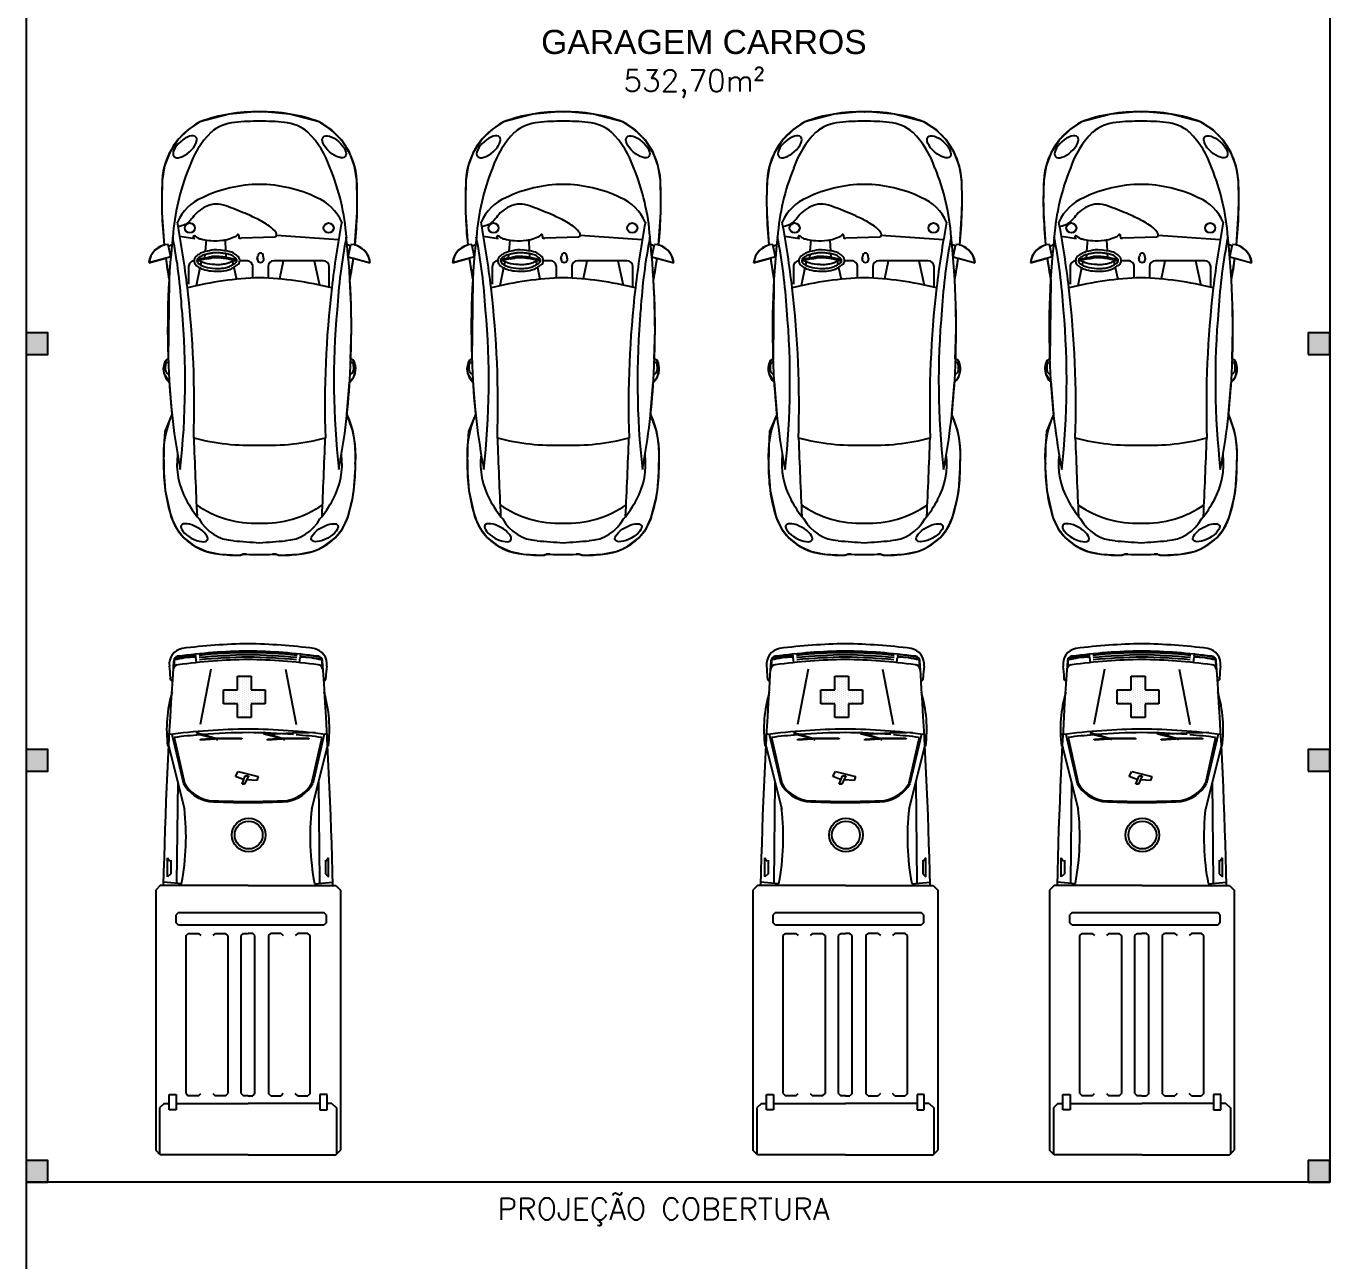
# Model space of a CAD drawing. Header units: millimetres. Extents: x 357 to 945, y 547 to 720.
# Drawn here: x 879.93 to 891.98, y 642.66 to 654.07 of the extents above; entities that cross this region are included whole.
import ezdxf

# ---------------------------------------------------------------- set-up
doc = ezdxf.new("R2010")
doc.units = ezdxf.units.MM
doc.layers.add('ABASE', color=254, linetype='Continuous')
doc.layers.add('AL_MOBILIARIO', color=8, linetype='Continuous')
doc.styles.add('GA RO 1_50', font='romans.shx', dxfattribs={"height": 0.09})
doc.styles.add('T80-50', font='sanss___.ttf', dxfattribs={"height": 0.1})

# ---------------------------------------------------------------- blocks, each defined once
blk = doc.blocks.new('car5p')
at = {"layer": 'AL_MOBILIARIO'}
for p, q in [((54.261, -35.015), (54.196, -34.997)), ((54.196, -34.997), (54.239, -35.153)), ((54.253, -35.2), (54.196, -34.997)), ((54.315, -35.054), (54.261, -35.015)), ((54.352, -35.11), (54.315, -35.054)), ((52.093, -35.149), (51.844, -35.205)), ((52.302, -35.134), (52.093, -35.149)), ((52.503, -35.136), (52.302, -35.134)), ((52.636, -35.145), (52.503, -35.136)), ((52.795, -35.211), (52.636, -35.145)), ((53.102, -35.186), (52.795, -35.211)), ((53.177, -35.137), (53.102, -35.186)), ((53.217, -35.131), (53.177, -35.137)), ((53.177, -35.137), (53.177, -35.137)), ((53.273, -35.141), (53.217, -35.131)), ((53.295, -35.153), (53.273, -35.141)), ((53.304, -35.176), (53.295, -35.153)), ((54.039, -35.185), (53.304, -35.176)), ((54.239, -35.153), (54.039, -35.185)), ((54.253, -35.2), (54.367, -35.175)), ((54.351, -35.179), (54.367, -35.211)), ((54.361, -35.138), (54.352, -35.11)), ((54.659, -35.118), (54.361, -35.138)), ((54.774, -35.117), (54.659, -35.118)), ((54.958, -35.121), (54.774, -35.117)), ((55.092, -35.143), (54.958, -35.121)), ((55.217, -35.19), (55.092, -35.143)), ((51.743, -35.252), (51.656, -35.321)), ((51.844, -35.205), (51.743, -35.252)), ((54.418, -35.421), (54.44, -35.285)), ((55.331, -35.263), (55.217, -35.19)), ((55.431, -35.368), (55.331, -35.263)), ((51.582, -35.415), (51.528, -35.533)), ((51.656, -35.321), (51.582, -35.415)), ((55.499, -35.47), (55.431, -35.368)), ((51.528, -35.533), (51.505, -35.65)), ((54.149, -35.47), (53.984, -35.436)), ((54.206, -35.482), (54.176, -35.476)), ((54.232, -35.529), (54.215, -35.442)), ((54.244, -35.528), (54.227, -35.441)), ((54.242, -35.515), (54.276, -35.518)), ((54.303, -35.52), (54.409, -35.529)), ((55.572, -35.741), (55.499, -35.47)), ((51.505, -35.65), (51.493, -35.833)), ((54.154, -35.782), (54.045, -35.806)), ((54.215, -35.768), (54.182, -35.776)), ((54.239, -35.702), (54.215, -35.81)), ((54.251, -35.701), (54.227, -35.809)), ((54.248, -35.713), (54.282, -35.711)), ((54.308, -35.71), (54.407, -35.705)), ((55.591, -35.975), (55.572, -35.741)), ((51.493, -35.833), (51.504, -35.866)), ((51.504, -35.866), (51.5, -36.02)), ((54.433, -36.162), (54.425, -35.85)), ((51.5, -36.02), (51.505, -36.173)), ((54.231, -35.999), (54.262, -36.005)), ((55.591, -36.065), (55.591, -35.975)), ((54.161, -36.099), (54.055, -36.099)), ((54.231, -36.06), (54.262, -36.054)), ((55.572, -36.3), (55.591, -36.065)), ((51.505, -36.173), (51.494, -36.205)), ((51.494, -36.205), (51.504, -36.387)), ((54.213, -36.24), (54.048, -36.205)), ((54.215, -36.61), (54.215, -36.153)), ((54.409, -36.751), (54.45, -36.177)), ((51.504, -36.387), (51.528, -36.511)), ((55.5, -36.571), (55.572, -36.3)), ((51.528, -36.511), (51.55, -36.567)), ((51.55, -36.567), (51.58, -36.622)), ((51.58, -36.622), (51.656, -36.72)), ((54.215, -36.524), (53.991, -36.574)), ((55.423, -36.689), (55.5, -36.571)), ((51.656, -36.72), (51.743, -36.789)), ((53.97, -36.665), (54.161, -36.665)), ((55.331, -36.78), (55.387, -36.723)), ((55.387, -36.723), (55.423, -36.689)), ((51.743, -36.789), (51.844, -36.835)), ((51.844, -36.835), (52.009, -36.878)), ((52.653, -36.88), (52.798, -36.828)), ((52.798, -36.828), (53.092, -36.852)), ((53.092, -36.852), (53.144, -36.892)), ((53.296, -36.888), (53.306, -36.861)), ((53.306, -36.861), (53.582, -36.869)), ((53.582, -36.869), (53.804, -36.866)), ((53.804, -36.866), (54.039, -36.856)), ((54.039, -36.856), (54.239, -36.888)), ((54.253, -36.84), (54.196, -37.043)), ((54.253, -36.84), (54.367, -36.865)), ((54.351, -36.862), (54.367, -36.829)), ((55.089, -36.899), (55.218, -36.851)), ((55.218, -36.851), (55.331, -36.78)), ((52.009, -36.878), (52.093, -36.892)), ((52.093, -36.892), (52.302, -36.906)), ((52.302, -36.906), (52.421, -36.908)), ((52.421, -36.908), (52.504, -36.905)), ((52.504, -36.905), (52.577, -36.895)), ((52.577, -36.895), (52.653, -36.88)), ((53.144, -36.892), (53.208, -36.908)), ((53.208, -36.908), (53.27, -36.9)), ((53.27, -36.9), (53.296, -36.888)), ((54.239, -36.888), (54.196, -37.043)), ((54.258, -37.026), (54.315, -36.987)), ((54.315, -36.987), (54.353, -36.93)), ((54.353, -36.93), (54.359, -36.902)), ((54.359, -36.902), (54.659, -36.922)), ((54.659, -36.922), (54.774, -36.924)), ((54.774, -36.924), (54.958, -36.92)), ((54.958, -36.92), (55.089, -36.899)), ((54.196, -37.043), (54.258, -37.026))]:
    blk.add_line(p, q, dxfattribs=at)
for points in [[(54.215, -35.419, 0.414214), (54.161, -35.365), (54, -35.365)], [(54.056, -35.958), (54.161, -35.958, 0.414214), (54.215, -35.903), (54.215, -35.837)]]:
    blk.add_lwpolyline(points, format="xyb", dxfattribs=at)
for points in [[(54.215, -35.465), (54.215, -35.442)], [(54.215, -35.81), (54.215, -35.768)]]:
    blk.add_lwpolyline(points, dxfattribs=at)
for centre, radius, start, end in [((54.18, -35.184), 0.187, 2.5895, 85.1642), ((52.302, -36.644), 1.509, 88.2419, 107.6667), ((53.463, -41.397), 6.222, 92.6645, 100.8935), ((52.421, -36.059), 0.927, 66.1695, 94.4524), ((53.217, -35.299), 0.167, 70.422, 137.6815), ((53.194, -35.175), 0.0208, 117.3553, 198.6953), ((53.582, -42.914), 7.743, 83.6862, 93.0174), ((53.217, -35.221), 0.072, 86.3517, 116.7819), ((53.229, -35.293), 0.144, 74.075, 92.8953), ((53.265, -35.165), 0.0111, 290.9563, 74.075), ((53.269, -35.176), 0.0346, 358.953, 82.653), ((54.774, -39.117), 4, 97.6796, 100.5813), ((54.774, -39.117), 4, 87.3617, 95.9207), ((54.923, -35.769), 0.649, 27.4706, 86.8958), ((51.984, -35.645), 0.461, 107.6667, 135.3654), ((52.34, -35.956), 0.699, 83.0468, 118.6215), ((53.106, -27.987), 7.346, 263.6037, 275.1155), ((53.485, -30.452), 4.859, 273.2586, 281.2572), ((52.788, -25.565), 9.859, 276.8538, 280.432), ((54.287, -37.287), 2.074, 67.7656, 85.955), ((54.402, -35.654), 0.428, 22.2685, 66.4568), ((52.021, -35.688), 0.518, 134.8156, 176.2091), ((52.535, -36.313), 1.106, 118.6215, 129.6583), ((54.975, -101.77), 66.401, 92.06958, 92.69392), ((54.64, -35.944), 2.13, 165.5498, 182.063), ((52.882, -26.178), 9.239, 268.1085, 276.7269), ((51.036, -36.108), 3.024, 1.6629, 14.4466), ((54.802, -36.174), 0.851, 45.0395, 71.5127), ((52.014, -35.801), 0.386, 118.5377, 176.7022), ((52.713, -35.972), 0.923, 144.5605, 182.9807), ((53.724, -36.02), 1.197, 359.966, 26.1842), ((54.158, -35.975), 1.433, 358.203, 20.657), ((53.045, -35.836), 1.552, 173.2716, 179.9906), ((55.125, -35.814), 0.368, 3.5765, 41.0654), ((66.888, -37.095), 15.317, 175.0732, 175.9774), ((51.594, -35.818), 0.102, 189.8044, 208.967), ((52.413, -35.992), 0.914, 174.1186, 181.7543), ((50.991, -35.875), 0.514, 357.37, 0.8403), ((54.009, -35.979), 1.496, 358.4023, 7.2064), ((52.413, -36.048), 0.914, 178.2457, 185.8814), ((66.888, -34.946), 15.317, 184.0226, 184.9268), ((52.713, -36.068), 0.923, 177.0193, 215.4395), ((54.64, -36.097), 2.13, 177.937, 194.4502), ((51.036, -35.932), 3.024, 345.5534, 358.3371), ((54.231, -36.03), 0.0305, 67.3801, 292.6199), ((54.262, -36.03), 0.0244, 270, 90), ((53.724, -36.021), 1.197, 333.8158, 0.034), ((54.009, -36.062), 1.496, 352.7936, 1.5977), ((54.158, -36.065), 1.433, 339.343, 1.797), ((50.991, -36.165), 0.514, 359.1597, 2.63), ((54.161, -36.153), 0.0544, 0, 90), ((51.594, -36.222), 0.102, 151.033, 170.1956), ((53.045, -36.205), 1.552, 180.0094, 186.7284), ((52.014, -36.239), 0.386, 183.2978, 241.4623), ((55.125, -36.227), 0.368, 318.9346, 356.4235), ((52.021, -36.352), 0.518, 183.7909, 225.1844), ((54.802, -35.866), 0.851, 288.4873, 314.9605), ((52.535, -35.727), 1.106, 230.3417, 241.3785), ((54.975, 29.73), 66.401, 267.30608, 267.93042), ((52.882, -45.863), 9.239, 83.2731, 91.8915), ((54.161, -36.61), 0.0544, 270, 360), ((54.402, -36.387), 0.428, 293.5432, 337.7315), ((54.923, -36.271), 0.649, 273.1042, 332.5294), ((51.984, -36.396), 0.461, 224.6346, 252.3333), ((52.34, -36.084), 0.699, 241.3785, 276.9532), ((53.106, -44.053), 7.346, 84.8845, 96.3963), ((53.485, -41.588), 4.859, 78.7428, 86.7414), ((52.788, -46.476), 9.859, 79.568, 83.1462), ((54.287, -34.754), 2.074, 274.045, 292.2344), ((52.302, -35.397), 1.509, 252.3333, 271.7581), ((53.463, -30.643), 6.222, 259.1065, 267.3355), ((52.421, -35.982), 0.927, 265.5476, 293.8305), ((53.217, -36.742), 0.167, 222.3185, 289.578), ((53.194, -36.865), 0.0208, 161.3047, 242.6447), ((53.582, -29.126), 7.743, 266.9826, 276.3138), ((53.265, -36.875), 0.0111, 285.925, 69.0437), ((53.269, -36.865), 0.0346, 277.347, 1.047), ((54.774, -32.924), 4, 259.4187, 262.3204), ((54.18, -36.857), 0.187, 274.8358, 357.4105), ((53.217, -36.819), 0.072, 243.2181, 273.6483), ((53.229, -36.747), 0.144, 267.1047, 285.925), ((54.774, -32.924), 4, 264.0793, 272.6383)]:
    blk.add_arc(centre, radius, start, end, dxfattribs=at)
at = {"layer": 'AL_MOBILIARIO', "extrusion": (0, 0, -1)}
for centre, major_axis, ratio in [((51.702, -35.417), (0.067, 0.121), 0.405921), ((55.269, -35.331), (0.09, -0.102), 0.463754)]:
    blk.add_ellipse(centre, major_axis=major_axis, ratio=ratio, dxfattribs=at)
at = {"layer": 'AL_MOBILIARIO'}
for centre in [(54.519, -35.376), (54.519, -36.659)]:
    blk.add_ellipse(centre, major_axis=(0, -0.0467), ratio=0.983266, start_param=4.712389, end_param=10.995574, dxfattribs=at)
for centre, major_axis, ratio in [((51.702, -36.623), (0.067, -0.121), 0.405921), ((55.269, -36.71), (0.09, 0.102), 0.463754)]:
    blk.add_ellipse(centre, major_axis=major_axis, ratio=ratio, dxfattribs=at)
for points, knots in [([(54.433, -36.162), (54.436, -36.169), (54.458, -36.187), (54.506, -36.15), (54.545, -36.103), (54.591, -36.023), (54.646, -35.909), (54.695, -35.783), (54.74, -35.667), (54.741, -35.569), (54.7, -35.488), (54.648, -35.426), (54.592, -35.387), (54.559, -35.347), (54.543, -35.32), (54.528, -35.269)], [0, 0, 0, 0, 0.527288, 1.647451, 3.487558, 5.099073, 7.968657, 12.238313, 14.475187, 16.613757, 18.744202, 20.639343, 22.223389, 23.452731, 24.286529, 24.286529, 24.286529, 24.286529]), ([(54.309, -35.703), (54.311, -35.689), (54.298, -35.768), (54.28, -35.79), (54.252, -35.829), (54.22, -35.839), (54.186, -35.833), (54.163, -35.794), (54.13, -35.744), (54.117, -35.673), (54.118, -35.594), (54.128, -35.521), (54.151, -35.461), (54.179, -35.425), (54.209, -35.413), (54.232, -35.418), (54.252, -35.425), (54.267, -35.448), (54.295, -35.487), (54.311, -35.573), (54.321, -35.608), (54.306, -35.717), (54.309, -35.703)], [0, 0, 0, 0, 0.03969, 0.089634, 0.13125, 0.1542862, 0.1797268, 0.2207266, 0.2680991, 0.3447665, 0.4095645, 0.4843001, 0.541515, 0.5817687, 0.6060665, 0.6262474, 0.6436722, 0.6634686, 0.6988791, 0.7758465, 0.8696394, 0.907731, 0.907731, 0.907731, 0.907731]), ([(54.418, -35.421), (54.423, -35.419), (54.429, -35.413), (54.447, -35.409), (54.448, -35.419), (54.447, -35.426), (54.44, -35.434), (54.429, -35.443), (54.42, -35.465), (54.408, -35.507), (54.4, -35.581), (54.4, -35.658), (54.413, -35.731), (54.436, -35.775), (54.445, -35.811), (54.463, -35.819), (54.457, -35.825), (54.45, -35.828), (54.441, -35.827), (54.433, -35.83), (54.42, -35.827), (54.425, -35.843), (54.425, -35.85)], [0, 0, 0, 0, 0.0138597, 0.0278304, 0.0329137, 0.0379971, 0.0465756, 0.0592704, 0.0762214, 0.1105991, 0.1789801, 0.2766959, 0.3173629, 0.3800771, 0.4110544, 0.4160421, 0.4210284, 0.4277212, 0.4387433, 0.4448131, 0.4508005, 0.4694463, 0.4694463, 0.4694463, 0.4694463]), ([(54.282, -35.705), (54.281, -35.71), (54.28, -35.715), (54.278, -35.726), (54.276, -35.732), (54.272, -35.749), (54.27, -35.756), (54.265, -35.765), (54.263, -35.768), (54.259, -35.775), (54.257, -35.777), (54.251, -35.785), (54.246, -35.792), (54.239, -35.8), (54.236, -35.802), (54.231, -35.806), (54.229, -35.807), (54.225, -35.809), (54.223, -35.81), (54.217, -35.81), (54.213, -35.81), (54.208, -35.809), (54.207, -35.808), (54.204, -35.807), (54.202, -35.805), (54.197, -35.8), (54.194, -35.796), (54.189, -35.787), (54.185, -35.781), (54.179, -35.771), (54.176, -35.766), (54.169, -35.755), (54.166, -35.749), (54.16, -35.737), (54.157, -35.73), (54.153, -35.717), (54.152, -35.71), (54.147, -35.688), (54.146, -35.672), (54.144, -35.641), (54.144, -35.625), (54.147, -35.578), (54.151, -35.547), (54.162, -35.506), (54.167, -35.495), (54.174, -35.479), (54.177, -35.473), (54.184, -35.462), (54.188, -35.457), (54.194, -35.45), (54.198, -35.448), (54.204, -35.444), (54.208, -35.442), (54.212, -35.442), (54.213, -35.442), (54.217, -35.442), (54.219, -35.442), (54.224, -35.444), (54.227, -35.444), (54.232, -35.446), (54.233, -35.447), (54.234, -35.448), (54.234, -35.448), (54.235, -35.448), (54.236, -35.449), (54.238, -35.452), (54.24, -35.454), (54.244, -35.46), (54.246, -35.462), (54.249, -35.467), (54.251, -35.47), (54.255, -35.477), (54.258, -35.481), (54.263, -35.49), (54.265, -35.495), (54.269, -35.505), (54.27, -35.511), (54.275, -35.527), (54.278, -35.539), (54.282, -35.557), (54.283, -35.563), (54.285, -35.575), (54.286, -35.58), (54.289, -35.594), (54.29, -35.603), (54.29, -35.622), (54.289, -35.629), (54.288, -35.642), (54.288, -35.648), (54.286, -35.669), (54.283, -35.688), (54.282, -35.699), (54.282, -35.701), (54.282, -35.703), (54.282, -35.704), (54.282, -35.705), (54.282, -35.705), (54.282, -35.705)], [0.497033, 0.497033, 0.497033, 0.497033, 0.723444, 0.723444, 0.974636, 0.974636, 1.50964, 1.50964, 2.044645, 2.044645, 2.271061, 2.271061, 2.862376, 2.862376, 3.217654, 3.217654, 3.537253, 3.537253, 3.856852, 3.856852, 4.368613, 4.368613, 4.584627, 4.584627, 4.99269, 4.99269, 5.400753, 5.400753, 5.808816, 5.808816, 6.216879, 6.216879, 6.778716, 6.778716, 7.350371, 7.350371, 7.922025, 7.922025, 9.065335, 9.065335, 10.208644, 10.208644, 12.495263, 12.495263, 13.409896, 13.409896, 13.929088, 13.929088, 14.44828, 14.44828, 14.909885, 14.909885, 15.371489, 15.371489, 15.62524, 15.62524, 15.87899, 15.87899, 16.120875, 16.120875, 16.36276, 16.36276, 16.51635, 16.51635, 16.669941, 16.669941, 16.921521, 16.921521, 17.136676, 17.136676, 17.351831, 17.351831, 17.782142, 17.782142, 18.204974, 18.204974, 18.627807, 18.627807, 19.473473, 19.473473, 19.978923, 19.978923, 20.484372, 20.484372, 21.475119, 21.475119, 21.859144, 21.859144, 22.162884, 22.162884, 22.770362, 22.770362, 22.900493, 22.900493, 22.951221, 22.951221, 22.964298, 22.964298, 22.964298, 22.964298]), ([(54.221, -35.782), (54.22, -35.779), (54.218, -35.777), (54.213, -35.769), (54.21, -35.764), (54.203, -35.753), (54.2, -35.747), (54.194, -35.735), (54.192, -35.728), (54.188, -35.715), (54.186, -35.707), (54.182, -35.685), (54.18, -35.67), (54.178, -35.638), (54.179, -35.623), (54.181, -35.576), (54.185, -35.545), (54.197, -35.504), (54.201, -35.493), (54.209, -35.477), (54.212, -35.471), (54.216, -35.463), (54.218, -35.462), (54.219, -35.46)], [5.596292, 5.596292, 5.596292, 5.596292, 5.808816, 5.808816, 6.216879, 6.216879, 6.778716, 6.778716, 7.350371, 7.350371, 7.922025, 7.922025, 9.065335, 9.065335, 10.208644, 10.208644, 12.495263, 12.495263, 13.409896, 13.409896, 13.929088, 13.929088, 14.118229, 14.118229, 14.118229, 14.118229]), ([(54.232, -35.529), (54.234, -35.536), (54.236, -35.543), (54.239, -35.557), (54.24, -35.563), (54.242, -35.575), (54.244, -35.58), (54.246, -35.594), (54.247, -35.603), (54.247, -35.622), (54.246, -35.629), (54.245, -35.642), (54.245, -35.648), (54.243, -35.669), (54.241, -35.688), (54.239, -35.699), (54.239, -35.7), (54.239, -35.702)], [18.939067, 18.939067, 18.939067, 18.939067, 19.473473, 19.473473, 19.978923, 19.978923, 20.484372, 20.484372, 21.475119, 21.475119, 21.859144, 21.859144, 22.162884, 22.162884, 22.770362, 22.770362, 22.871566, 22.871566, 22.871566, 22.871566]), ([(54.244, -35.528), (54.246, -35.535), (54.248, -35.542), (54.251, -35.556), (54.252, -35.562), (54.254, -35.574), (54.256, -35.579), (54.258, -35.593), (54.259, -35.602), (54.259, -35.621), (54.258, -35.628), (54.257, -35.641), (54.257, -35.647), (54.255, -35.668), (54.253, -35.687), (54.251, -35.698), (54.251, -35.699), (54.251, -35.701)], [18.939067, 18.939067, 18.939067, 18.939067, 19.473473, 19.473473, 19.978923, 19.978923, 20.484372, 20.484372, 21.475119, 21.475119, 21.859144, 21.859144, 22.162884, 22.162884, 22.770362, 22.770362, 22.871566, 22.871566, 22.871566, 22.871566])]:
    blk.add_open_spline(points, degree=3, knots=knots, dxfattribs=at)
blk = doc.blocks.new('*X176')
at = {"color": 0}
for p, q in [((4.0125, 3.7875), (4.0125, 3.7875)), ((4.0125, 3.75), (4.0125, 3.75)), ((4.021875, 3.80625), (4.021875, 3.80625)), ((4.021875, 3.76875), (4.021875, 3.76875)), ((4.021875, 3.73125), (4.021875, 3.73125)), ((4.03125, 3.7875), (4.03125, 3.7875)), ((4.03125, 3.75), (4.03125, 3.75)), ((4.040625, 3.80625), (4.040625, 3.80625)), ((4.040625, 3.76875), (4.040625, 3.76875)), ((4.040625, 3.73125), (4.040625, 3.73125)), ((4.05, 3.7875), (4.05, 3.7875)), ((4.05, 3.75), (4.05, 3.75)), ((4.059375, 3.80625), (4.059375, 3.80625)), ((4.059375, 3.76875), (4.059375, 3.76875)), ((4.059375, 3.73125), (4.059375, 3.73125)), ((4.06875, 3.7875), (4.06875, 3.7875)), ((4.06875, 3.75), (4.06875, 3.75)), ((4.078125, 3.80625), (4.078125, 3.80625)), ((4.078125, 3.76875), (4.078125, 3.76875)), ((4.078125, 3.73125), (4.078125, 3.73125)), ((4.0875, 3.7875), (4.0875, 3.7875)), ((4.0875, 3.75), (4.0875, 3.75)), ((4.096875, 3.80625), (4.096875, 3.80625)), ((4.096875, 3.76875), (4.096875, 3.76875)), ((4.096875, 3.73125), (4.096875, 3.73125)), ((4.10625, 3.7875), (4.10625, 3.7875)), ((4.10625, 3.75), (4.10625, 3.75)), ((4.115625, 3.80625), (4.115625, 3.80625)), ((4.115625, 3.76875), (4.115625, 3.76875)), ((4.115625, 3.73125), (4.115625, 3.73125)), ((4.125, 3.7875), (4.125, 3.7875)), ((4.125, 3.75), (4.125, 3.75)), ((3.890625, 3.69375), (3.890625, 3.69375)), ((3.890625, 3.65625), (3.890625, 3.65625)), ((3.890625, 3.61875), (3.890625, 3.61875)), ((3.9, 3.675), (3.9, 3.675)), ((3.9, 3.6375), (3.9, 3.6375)), ((3.909375, 3.69375), (3.909375, 3.69375)), ((3.909375, 3.65625), (3.909375, 3.65625)), ((3.909375, 3.61875), (3.909375, 3.61875)), ((3.91875, 3.675), (3.91875, 3.675)), ((3.91875, 3.6375), (3.91875, 3.6375)), ((3.928125, 3.69375), (3.928125, 3.69375)), ((3.928125, 3.65625), (3.928125, 3.65625)), ((3.928125, 3.61875), (3.928125, 3.61875)), ((3.9375, 3.675), (3.9375, 3.675)), ((3.9375, 3.6375), (3.9375, 3.6375)), ((3.946875, 3.69375), (3.946875, 3.69375)), ((3.946875, 3.65625), (3.946875, 3.65625)), ((3.946875, 3.61875), (3.946875, 3.61875)), ((3.95625, 3.675), (3.95625, 3.675)), ((3.95625, 3.6375), (3.95625, 3.6375)), ((3.965625, 3.69375), (3.965625, 3.69375)), ((3.965625, 3.65625), (3.965625, 3.65625)), ((3.965625, 3.61875), (3.965625, 3.61875)), ((3.975, 3.675), (3.975, 3.675)), ((3.975, 3.6375), (3.975, 3.6375)), ((3.984375, 3.69375), (3.984375, 3.69375)), ((3.984375, 3.65625), (3.984375, 3.65625)), ((3.984375, 3.61875), (3.984375, 3.61875)), ((3.99375, 3.675), (3.99375, 3.675)), ((3.99375, 3.6375), (3.99375, 3.6375)), ((4.003125, 3.69375), (4.003125, 3.69375)), ((4.003125, 3.65625), (4.003125, 3.65625)), ((4.003125, 3.61875), (4.003125, 3.61875)), ((4.0125, 3.7125), (4.0125, 3.7125)), ((4.0125, 3.675), (4.0125, 3.675)), ((4.0125, 3.6375), (4.0125, 3.6375)), ((4.021875, 3.69375), (4.021875, 3.69375)), ((4.021875, 3.65625), (4.021875, 3.65625)), ((4.021875, 3.61875), (4.021875, 3.61875)), ((4.03125, 3.7125), (4.03125, 3.7125)), ((4.03125, 3.675), (4.03125, 3.675)), ((4.03125, 3.6375), (4.03125, 3.6375)), ((4.040625, 3.69375), (4.040625, 3.69375)), ((4.040625, 3.65625), (4.040625, 3.65625)), ((4.040625, 3.61875), (4.040625, 3.61875)), ((4.05, 3.7125), (4.05, 3.7125)), ((4.05, 3.675), (4.05, 3.675)), ((4.05, 3.6375), (4.05, 3.6375)), ((4.059375, 3.69375), (4.059375, 3.69375)), ((4.059375, 3.65625), (4.059375, 3.65625)), ((4.059375, 3.61875), (4.059375, 3.61875)), ((4.06875, 3.7125), (4.06875, 3.7125)), ((4.06875, 3.675), (4.06875, 3.675)), ((4.06875, 3.6375), (4.06875, 3.6375)), ((4.078125, 3.69375), (4.078125, 3.69375)), ((4.078125, 3.65625), (4.078125, 3.65625)), ((4.078125, 3.61875), (4.078125, 3.61875)), ((4.0875, 3.7125), (4.0875, 3.7125)), ((4.0875, 3.675), (4.0875, 3.675)), ((4.0875, 3.6375), (4.0875, 3.6375)), ((4.096875, 3.69375), (4.096875, 3.69375)), ((4.096875, 3.65625), (4.096875, 3.65625)), ((4.096875, 3.61875), (4.096875, 3.61875)), ((4.10625, 3.7125), (4.10625, 3.7125)), ((4.10625, 3.675), (4.10625, 3.675)), ((4.10625, 3.6375), (4.10625, 3.6375)), ((4.115625, 3.69375), (4.115625, 3.69375)), ((4.115625, 3.65625), (4.115625, 3.65625)), ((4.115625, 3.61875), (4.115625, 3.61875)), ((4.125, 3.7125), (4.125, 3.7125)), ((4.125, 3.675), (4.125, 3.675)), ((4.125, 3.6375), (4.125, 3.6375)), ((4.134375, 3.69375), (4.134375, 3.69375)), ((4.134375, 3.65625), (4.134375, 3.65625)), ((4.134375, 3.61875), (4.134375, 3.61875)), ((4.14375, 3.675), (4.14375, 3.675)), ((4.14375, 3.6375), (4.14375, 3.6375)), ((4.153125, 3.69375), (4.153125, 3.69375)), ((4.153125, 3.65625), (4.153125, 3.65625)), ((4.153125, 3.61875), (4.153125, 3.61875)), ((4.1625, 3.675), (4.1625, 3.675)), ((4.1625, 3.6375), (4.1625, 3.6375)), ((4.171875, 3.69375), (4.171875, 3.69375)), ((4.171875, 3.65625), (4.171875, 3.65625)), ((4.171875, 3.61875), (4.171875, 3.61875)), ((4.18125, 3.675), (4.18125, 3.675)), ((4.18125, 3.6375), (4.18125, 3.6375)), ((4.190625, 3.69375), (4.190625, 3.69375)), ((4.190625, 3.65625), (4.190625, 3.65625)), ((4.190625, 3.61875), (4.190625, 3.61875)), ((4.2, 3.675), (4.2, 3.675)), ((4.2, 3.6375), (4.2, 3.6375)), ((4.209375, 3.69375), (4.209375, 3.69375)), ((4.209375, 3.65625), (4.209375, 3.65625)), ((4.209375, 3.61875), (4.209375, 3.61875)), ((4.21875, 3.675), (4.21875, 3.675)), ((4.21875, 3.6375), (4.21875, 3.6375)), ((4.228125, 3.69375), (4.228125, 3.69375)), ((4.228125, 3.65625), (4.228125, 3.65625)), ((4.228125, 3.61875), (4.228125, 3.61875)), ((4.2375, 3.675), (4.2375, 3.675)), ((4.2375, 3.6375), (4.2375, 3.6375)), ((4.246875, 3.69375), (4.246875, 3.69375)), ((4.246875, 3.65625), (4.246875, 3.65625)), ((4.246875, 3.61875), (4.246875, 3.61875)), ((3.890625, 3.58125), (3.890625, 3.58125)), ((3.9, 3.6), (3.9, 3.6)), ((3.909375, 3.58125), (3.909375, 3.58125)), ((3.91875, 3.6), (3.91875, 3.6)), ((3.928125, 3.58125), (3.928125, 3.58125)), ((3.9375, 3.6), (3.9375, 3.6)), ((3.946875, 3.58125), (3.946875, 3.58125)), ((3.95625, 3.6), (3.95625, 3.6)), ((3.965625, 3.58125), (3.965625, 3.58125)), ((3.975, 3.6), (3.975, 3.6)), ((3.984375, 3.58125), (3.984375, 3.58125)), ((3.99375, 3.6), (3.99375, 3.6)), ((4.003125, 3.58125), (4.003125, 3.58125)), ((4.0125, 3.6), (4.0125, 3.6)), ((4.0125, 3.5625), (4.0125, 3.5625)), ((4.0125, 3.525), (4.0125, 3.525)), ((4.021875, 3.58125), (4.021875, 3.58125)), ((4.021875, 3.54375), (4.021875, 3.54375)), ((4.021875, 3.50625), (4.021875, 3.50625)), ((4.03125, 3.6), (4.03125, 3.6)), ((4.03125, 3.5625), (4.03125, 3.5625)), ((4.03125, 3.525), (4.03125, 3.525)), ((4.040625, 3.58125), (4.040625, 3.58125)), ((4.040625, 3.54375), (4.040625, 3.54375)), ((4.040625, 3.50625), (4.040625, 3.50625)), ((4.05, 3.6), (4.05, 3.6)), ((4.05, 3.5625), (4.05, 3.5625)), ((4.05, 3.525), (4.05, 3.525)), ((4.059375, 3.58125), (4.059375, 3.58125)), ((4.059375, 3.54375), (4.059375, 3.54375)), ((4.059375, 3.50625), (4.059375, 3.50625)), ((4.06875, 3.6), (4.06875, 3.6)), ((4.06875, 3.5625), (4.06875, 3.5625)), ((4.06875, 3.525), (4.06875, 3.525)), ((4.078125, 3.58125), (4.078125, 3.58125)), ((4.078125, 3.54375), (4.078125, 3.54375)), ((4.078125, 3.50625), (4.078125, 3.50625)), ((4.0875, 3.6), (4.0875, 3.6)), ((4.0875, 3.5625), (4.0875, 3.5625)), ((4.0875, 3.525), (4.0875, 3.525)), ((4.096875, 3.58125), (4.096875, 3.58125)), ((4.096875, 3.54375), (4.096875, 3.54375)), ((4.096875, 3.50625), (4.096875, 3.50625)), ((4.10625, 3.6), (4.10625, 3.6)), ((4.10625, 3.5625), (4.10625, 3.5625)), ((4.10625, 3.525), (4.10625, 3.525)), ((4.115625, 3.58125), (4.115625, 3.58125)), ((4.115625, 3.54375), (4.115625, 3.54375)), ((4.115625, 3.50625), (4.115625, 3.50625)), ((4.125, 3.6), (4.125, 3.6)), ((4.125, 3.5625), (4.125, 3.5625)), ((4.125, 3.525), (4.125, 3.525)), ((4.134375, 3.58125), (4.134375, 3.58125)), ((4.14375, 3.6), (4.14375, 3.6)), ((4.153125, 3.58125), (4.153125, 3.58125)), ((4.1625, 3.6), (4.1625, 3.6)), ((4.171875, 3.58125), (4.171875, 3.58125)), ((4.18125, 3.6), (4.18125, 3.6)), ((4.190625, 3.58125), (4.190625, 3.58125)), ((4.2, 3.6), (4.2, 3.6)), ((4.209375, 3.58125), (4.209375, 3.58125)), ((4.21875, 3.6), (4.21875, 3.6)), ((4.228125, 3.58125), (4.228125, 3.58125)), ((4.2375, 3.6), (4.2375, 3.6)), ((4.246875, 3.58125), (4.246875, 3.58125)), ((4.0125, 3.4875), (4.0125, 3.4875)), ((4.021875, 3.46875), (4.021875, 3.46875)), ((4.03125, 3.4875), (4.03125, 3.4875)), ((4.040625, 3.46875), (4.040625, 3.46875)), ((4.05, 3.4875), (4.05, 3.4875)), ((4.059375, 3.46875), (4.059375, 3.46875)), ((4.06875, 3.4875), (4.06875, 3.4875)), ((4.078125, 3.46875), (4.078125, 3.46875)), ((4.0875, 3.4875), (4.0875, 3.4875)), ((4.096875, 3.46875), (4.096875, 3.46875)), ((4.10625, 3.4875), (4.10625, 3.4875)), ((4.115625, 3.46875), (4.115625, 3.46875)), ((4.125, 3.4875), (4.125, 3.4875))]:
    blk.add_line(p, q, dxfattribs=at)
blk = doc.blocks.new('amb_p')
at = {"layer": 'AL_MOBILIARIO'}
for p, q in [((41.552, -20.251), (41.594, -20.209)), ((43.996, -20.209), (41.594, -20.209)), ((44.039, -20.251), (43.996, -20.209)), ((41.552, -21.063), (41.552, -20.251)), ((41.984, -20.245), (41.558, -20.245)), ((41.967, -20.333), (42.108, -20.333)), ((41.967, -20.399), (41.967, -20.333)), ((42.026, -20.287), (41.984, -20.245)), ((42.026, -20.287), (42.026, -20.333)), ((42.108, -20.333), (42.108, -20.399)), ((44.039, -21.063), (44.039, -20.251)), ((44.057, -20.449), (44.072, -20.28)), ((44.12, -20.318), (44.295, -20.318)), ((44.149, -20.348), (44.12, -20.318)), ((44.273, -20.348), (44.149, -20.348)), ((44.295, -20.318), (44.266, -20.34)), ((45.358, -20.321), (44.746, -20.475)), ((45.439, -20.359), (44.982, -20.465)), ((42.108, -20.399), (41.967, -20.399)), ((42.025, -20.399), (42.025, -21.063)), ((43.675, -20.418), (43.696, -20.397)), ((43.675, -21.764), (43.675, -20.418)), ((43.696, -20.397), (43.77, -20.397)), ((43.791, -20.418), (43.77, -20.397)), ((43.791, -20.418), (43.791, -21.764)), ((44.999, -20.412), (44.067, -20.402)), ((45.409, -20.381), (44.985, -20.475)), ((46.121, -20.38), (46.062, -20.378)), ((46.155, -20.413), (46.174, -20.572)), ((42.118, -20.489), (42.097, -20.51)), ((42.097, -20.605), (42.097, -20.51)), ((42.097, -20.605), (42.118, -20.626)), ((42.118, -20.489), (43.577, -20.489)), ((43.577, -20.489), (43.598, -20.51)), ((43.598, -20.605), (43.577, -20.626)), ((43.598, -20.51), (43.598, -20.605)), ((45.441, -20.589), (45.399, -20.76)), ((45.444, -20.585), (45.44, -20.589)), ((45.446, -20.607), (45.441, -20.589)), ((45.454, -20.593), (45.444, -20.585)), ((45.446, -20.608), (45.452, -20.604)), ((45.452, -20.604), (45.454, -20.593)), ((46.102, -20.587), (46.147, -20.581)), ((46.161, -20.579), (46.17, -20.578)), ((45.395, -20.806), (45.385, -20.623)), ((45.385, -20.623), (45.392, -20.624)), ((45.392, -20.624), (45.403, -20.764)), ((45.399, -20.76), (45.446, -20.607)), ((46.041, -20.718), (45.527, -20.619)), ((42.118, -20.737), (42.097, -20.759)), ((42.097, -20.853), (42.097, -20.759)), ((43.598, -20.759), (43.577, -20.737)), ((43.598, -20.759), (43.598, -20.853)), ((45.392, -20.772), (45.388, -20.783)), ((45.394, -21.005), (45.395, -20.806)), ((45.403, -20.764), (45.403, -21.003)), ((45.72, -20.836), (45.848, -20.836)), ((45.72, -20.964), (45.72, -20.836)), ((45.848, -20.836), (45.848, -20.964)), ((42.097, -20.853), (42.118, -20.875)), ((43.577, -20.875), (42.118, -20.875)), ((43.577, -20.875), (43.598, -20.853)), ((45.017, -21.025), (45.047, -20.947)), ((45.047, -20.947), (45.095, -20.971)), ((45.592, -21.092), (45.592, -20.964)), ((45.592, -20.964), (45.72, -20.964)), ((45.848, -20.964), (45.976, -20.964)), ((45.976, -20.964), (45.976, -21.092)), ((41.552, -21.063), (41.552, -21.874)), ((42.025, -21.726), (42.025, -21.063)), ((42.118, -20.999), (42.097, -21.02)), ((42.097, -21.063), (42.097, -21.02)), ((42.097, -21.063), (42.097, -21.105)), ((42.118, -20.999), (43.577, -20.999)), ((43.577, -20.999), (43.598, -21.02)), ((43.598, -21.02), (43.598, -21.063)), ((43.598, -21.105), (43.598, -21.063)), ((44.039, -21.063), (44.039, -21.874)), ((44.976, -21.007), (45.053, -21.037)), ((44.976, -21.031), (44.976, -21.007)), ((45.053, -21.066), (44.976, -21.031)), ((45.011, -21.144), (45.016, -21.05)), ((45.095, -20.971), (45.047, -21.156)), ((45.053, -21.037), (45.053, -21.066)), ((45.403, -21.003), (45.394, -21.005)), ((42.118, -21.126), (42.097, -21.105)), ((42.118, -21.126), (43.577, -21.126)), ((43.577, -21.126), (43.598, -21.105)), ((45.047, -21.156), (45.011, -21.144)), ((45.441, -21.208), (45.399, -21.379)), ((45.444, -21.204), (45.44, -21.208)), ((45.446, -21.226), (45.441, -21.208)), ((45.454, -21.212), (45.444, -21.204)), ((45.72, -21.092), (45.592, -21.092)), ((45.72, -21.22), (45.72, -21.092)), ((45.976, -21.092), (45.848, -21.092)), ((45.848, -21.092), (45.848, -21.22)), ((42.097, -21.272), (42.118, -21.251)), ((42.097, -21.272), (42.097, -21.367)), ((43.577, -21.251), (42.118, -21.251)), ((43.577, -21.251), (43.598, -21.272)), ((43.598, -21.367), (43.598, -21.272)), ((45.385, -21.242), (45.392, -21.243)), ((45.395, -21.425), (45.385, -21.242)), ((45.392, -21.243), (45.403, -21.383)), ((45.399, -21.379), (45.446, -21.226)), ((45.446, -21.227), (45.452, -21.223)), ((45.452, -21.223), (45.454, -21.212)), ((45.848, -21.22), (45.72, -21.22)), ((42.118, -21.388), (42.097, -21.367)), ((43.598, -21.367), (43.577, -21.388)), ((45.392, -21.391), (45.388, -21.402)), ((45.394, -21.624), (45.395, -21.425)), ((45.403, -21.383), (45.403, -21.623)), ((46.041, -21.407), (45.527, -21.506)), ((42.097, -21.521), (42.118, -21.499)), ((42.097, -21.521), (42.097, -21.615)), ((43.598, -21.521), (43.577, -21.499)), ((43.598, -21.615), (43.598, -21.521)), ((46.102, -21.539), (46.147, -21.545)), ((46.155, -21.712), (46.174, -21.554)), ((46.161, -21.547), (46.17, -21.548)), ((42.118, -21.637), (42.097, -21.615)), ((42.118, -21.637), (43.577, -21.637)), ((43.577, -21.637), (43.598, -21.615)), ((44.057, -21.677), (44.072, -21.846)), ((45.358, -21.804), (44.746, -21.65)), ((45.439, -21.767), (44.982, -21.66)), ((45.409, -21.745), (44.985, -21.65)), ((45.403, -21.623), (45.394, -21.624)), ((41.967, -21.726), (41.967, -21.792)), ((42.108, -21.726), (41.967, -21.726)), ((41.967, -21.792), (42.108, -21.792)), ((42.026, -21.838), (42.026, -21.792)), ((42.108, -21.792), (42.108, -21.726)), ((43.696, -21.785), (43.675, -21.764)), ((43.77, -21.785), (43.696, -21.785)), ((43.77, -21.785), (43.791, -21.764)), ((44.999, -21.714), (44.067, -21.723)), ((44.149, -21.778), (44.12, -21.807)), ((44.12, -21.807), (44.295, -21.807)), ((44.273, -21.778), (44.149, -21.778)), ((44.295, -21.807), (44.266, -21.785)), ((46.121, -21.745), (46.062, -21.748)), ((41.552, -21.874), (41.594, -21.917)), ((41.984, -21.881), (41.558, -21.881)), ((43.996, -21.917), (41.594, -21.917)), ((42.026, -21.838), (41.984, -21.881)), ((44.039, -21.874), (43.996, -21.917))]:
    blk.add_line(p, q, dxfattribs=at)
for radius in [0.155, 0.129]:
    blk.add_circle((44.507, -21.068), radius, dxfattribs=at)
for centre, radius, start, end in [((43.005, -65.31), 45.043, 86.0368, 88.6854), ((45.483, -21.518), 1.208, 73.4743, 97.3408), ((39.136, -21.131), 6.35, 0.6174, 7.296), ((45.954, -20.366), 0.0234, 68.406, 173.7302), ((45.932, -19.301), 1.044, 271.7099, 277.5196), ((46.087, -20.481), 0.147, 11.0331, 97.5196), ((44.488, -18.172), 2.317, 259.2929, 276.5127), ((45.153, -20.763), 0.343, 119.9059, 169.4397), ((45.153, -20.763), 0.333, 119.9059, 169.4397), ((39.136, -21.131), 6.318, 4.6559, 6.8222), ((46.029, -20.422), 0.0525, 7.7463, 86.5601), ((46.034, -20.414), 0.0463, 7.2377, 52.5561), ((40.693, -21.148), 5.437, 0.8972, 7.7463), ((46.116, -20.419), 0.0438, 6.3038, 86.7646), ((46.116, -20.419), 0.0388, 76.6567, 83.0527), ((45.154, -20.617), 0.999, 2.2634, 13.6592), ((46.116, -20.419), 0.0388, 9.191, 73.6623), ((45.154, -20.617), 1.001, 2.2852, 13.6039), ((40.693, -21.148), 5.515, 0.8846, 7.6484), ((40.76, -21.148), 5.515, 0.8846, 7.2336), ((46.144, -20.568), 0.0132, 283.3816, 311.2013), ((46.161, -20.566), 0.0132, 242.326, 282.2743), ((46.167, -20.571), 0.00714, 294.7225, 357.3974), ((55.373, -21.124), 10.566, 177.6964, 179.6656), ((55.373, -21.124), 10.556, 177.697, 179.6656), ((39.136, -21.131), 6.318, 0.6174, 4.4406), ((40.693, -21.148), 5.459, 0.8972, 5.6127), ((40.693, -21.148), 5.48, 0.8972, 5.6131), ((40.693, -21.148), 5.501, 0.8972, 5.6135), ((55.373, -21.001), 10.566, 180.3344, 182.3036), ((55.373, -21.001), 10.556, 180.3344, 182.303), ((39.136, -20.994), 6.318, 355.5594, 359.3826), ((39.136, -20.994), 6.35, 352.704, 359.3826), ((40.693, -20.977), 5.437, 352.2537, 359.1028), ((40.693, -20.977), 5.459, 354.3873, 359.1028), ((40.693, -20.977), 5.48, 354.3869, 359.1028), ((40.693, -20.977), 5.515, 352.3516, 359.1154), ((40.693, -20.977), 5.501, 354.3865, 359.1028), ((40.76, -20.977), 5.515, 352.7664, 359.1154), ((39.136, -21.75), 6.318, 0.6174, 4.4406), ((45.153, -21.363), 0.343, 190.5603, 240.0941), ((45.153, -21.363), 0.333, 190.5603, 240.0941), ((39.136, -20.994), 6.318, 353.1778, 355.3441), ((45.154, -21.508), 0.999, 346.3408, 357.7366), ((45.154, -21.508), 1.001, 346.3961, 357.7148), ((46.144, -21.558), 0.0132, 48.7987, 76.6184), ((46.161, -21.56), 0.0132, 77.7257, 117.674), ((46.167, -21.554), 0.00714, 2.6026, 65.2775), ((44.488, -23.953), 2.317, 83.4873, 100.7071), ((46.087, -21.644), 0.147, 262.4804, 348.9669), ((43.005, 23.185), 45.043, 271.3146, 273.9632), ((45.483, -20.607), 1.208, 262.6592, 286.5257), ((45.954, -21.759), 0.0234, 186.2698, 291.594), ((45.932, -22.825), 1.044, 82.4804, 88.2901), ((46.029, -21.703), 0.0525, 273.4399, 352.2537), ((46.034, -21.711), 0.0463, 307.4439, 352.7623), ((46.116, -21.707), 0.0438, 273.2354, 353.6962), ((46.116, -21.706), 0.0388, 276.9473, 283.3433), ((46.116, -21.706), 0.0388, 286.3377, 350.809)]:
    blk.add_arc(centre, radius, start, end, dxfattribs=at)
at = {"layer": 'AL_MOBILIARIO', "xscale": 1.067415934767837, "yscale": 1.067415934767837, "zscale": 1.067415934767837}
blk.add_blockref('*X176', (41.441, -24.91), dxfattribs=at)

msp = doc.modelspace()

# ---------------------------------------------------------------- hatches: boundary and pattern name
at = {"layer": 'ABASE'}
h = msp.add_hatch(color=8, dxfattribs=at)
h.dxf.hatch_style = 1
h.paths.add_polyline_path([(880.12716, 662.78715), (879.92716, 662.78715), (879.92716, 662.58715), (880.12716, 662.58715)])
h.paths.add_polyline_path([(880.12716, 658.93715), (879.92716, 658.93715), (879.92716, 658.73715), (880.12716, 658.73715)])
h.paths.add_polyline_path([(880.12716, 655.08715), (879.92716, 655.08715), (879.92716, 654.88715), (880.12716, 654.88715)])
h.paths.add_polyline_path([(880.12716, 651.23715), (879.92716, 651.23715), (879.92716, 651.03715), (880.12716, 651.03715)])
h.paths.add_polyline_path([(880.12716, 647.38715), (879.92716, 647.38715), (879.92716, 647.18715), (880.12716, 647.18715)])
h.paths.add_polyline_path([(880.12716, 643.58715), (879.92716, 643.58715), (879.92716, 643.38715), (880.12716, 643.38715)])
h.paths.add_polyline_path([(891.97716, 643.58715), (891.77716, 643.58715), (891.77716, 643.38715), (891.97716, 643.38715)])
h.paths.add_polyline_path([(891.97716, 647.38715), (891.77716, 647.38715), (891.77716, 647.18715), (891.97716, 647.18715)])
h.paths.add_polyline_path([(891.97716, 651.23715), (891.77716, 651.23715), (891.77716, 651.03715), (891.97716, 651.03715)])
h.paths.add_polyline_path([(891.97716, 655.08715), (891.77716, 655.08715), (891.77716, 654.88715), (891.97716, 654.88715)])
h.paths.add_polyline_path([(891.97716, 658.93715), (891.77716, 658.93715), (891.77716, 658.73715), (891.97716, 658.73715)])
h.paths.add_polyline_path([(891.97716, 662.78715), (891.77716, 662.78715), (891.77716, 662.58715), (891.97716, 662.58715)])

# ---------------------------------------------------------------- linework, layer by layer
at = {"layer": 'ABASE', "color": 8}
msp.add_line((879.92716, 656.66949), (879.92716, 635.68715), dxfattribs=at)
msp.add_lwpolyline([(891.97716, 663.78715), (891.97716, 643.38715), (879.92716, 643.38715)], dxfattribs=at)
for points in [[(879.92716, 651.03715), (880.12716, 651.03715), (880.12716, 651.23715), (879.92716, 651.23715)], [(891.77716, 651.03715), (891.97716, 651.03715), (891.97716, 651.23715), (891.77716, 651.23715)], [(879.92716, 647.18715), (880.12716, 647.18715), (880.12716, 647.38715), (879.92716, 647.38715)], [(891.77716, 647.18715), (891.97716, 647.18715), (891.97716, 647.38715), (891.77716, 647.38715)], [(879.92716, 643.38715), (880.12716, 643.38715), (880.12716, 643.58715), (879.92716, 643.58715)], [(891.77716, 643.38715), (891.97716, 643.38715), (891.97716, 643.58715), (891.77716, 643.58715)]]:
    msp.add_lwpolyline(points, close=True, dxfattribs=at)

# ---------------------------------------------------------------- block references
at = {"layer": 'ABASE', "color": 8, "rotation": 90}
for name, p in [('car5p', (846.06445, 597.68809)), ('car5p', (848.87063, 597.68809)), ('car5p', (851.65417, 597.68809)), ('car5p', (854.2114, 597.68809)), ('amb_p', (860.91631, 602.08872)), ('amb_p', (866.43614, 602.08872)), ('amb_p', (869.17615, 602.08872))]:
    msp.add_blockref(name, p, dxfattribs=at)

# ---------------------------------------------------------------- texts
at = {"layer": 'ABASE', "color": 8, "style": 'GA RO 1_50'}
for s, height, p in [('532,70m²', 0.200498, (885.44804, 653.46774)), ('PROJEÇÃO COBERTURA', 0.2004984, (884.28453, 643.03995))]:
    msp.add_text(s, height=height, dxfattribs=at).set_placement(p)
at = {"layer": 'ABASE', "color": 8, "insert": (887.69583, 654.03787), "char_height": 0.222776, "width": 6.5512141, "attachment_point": 3, "style": 'T80-50'}
msp.add_mtext('GARAGEM CARROS', dxfattribs=at)

doc.saveas('drawing.dxf')
